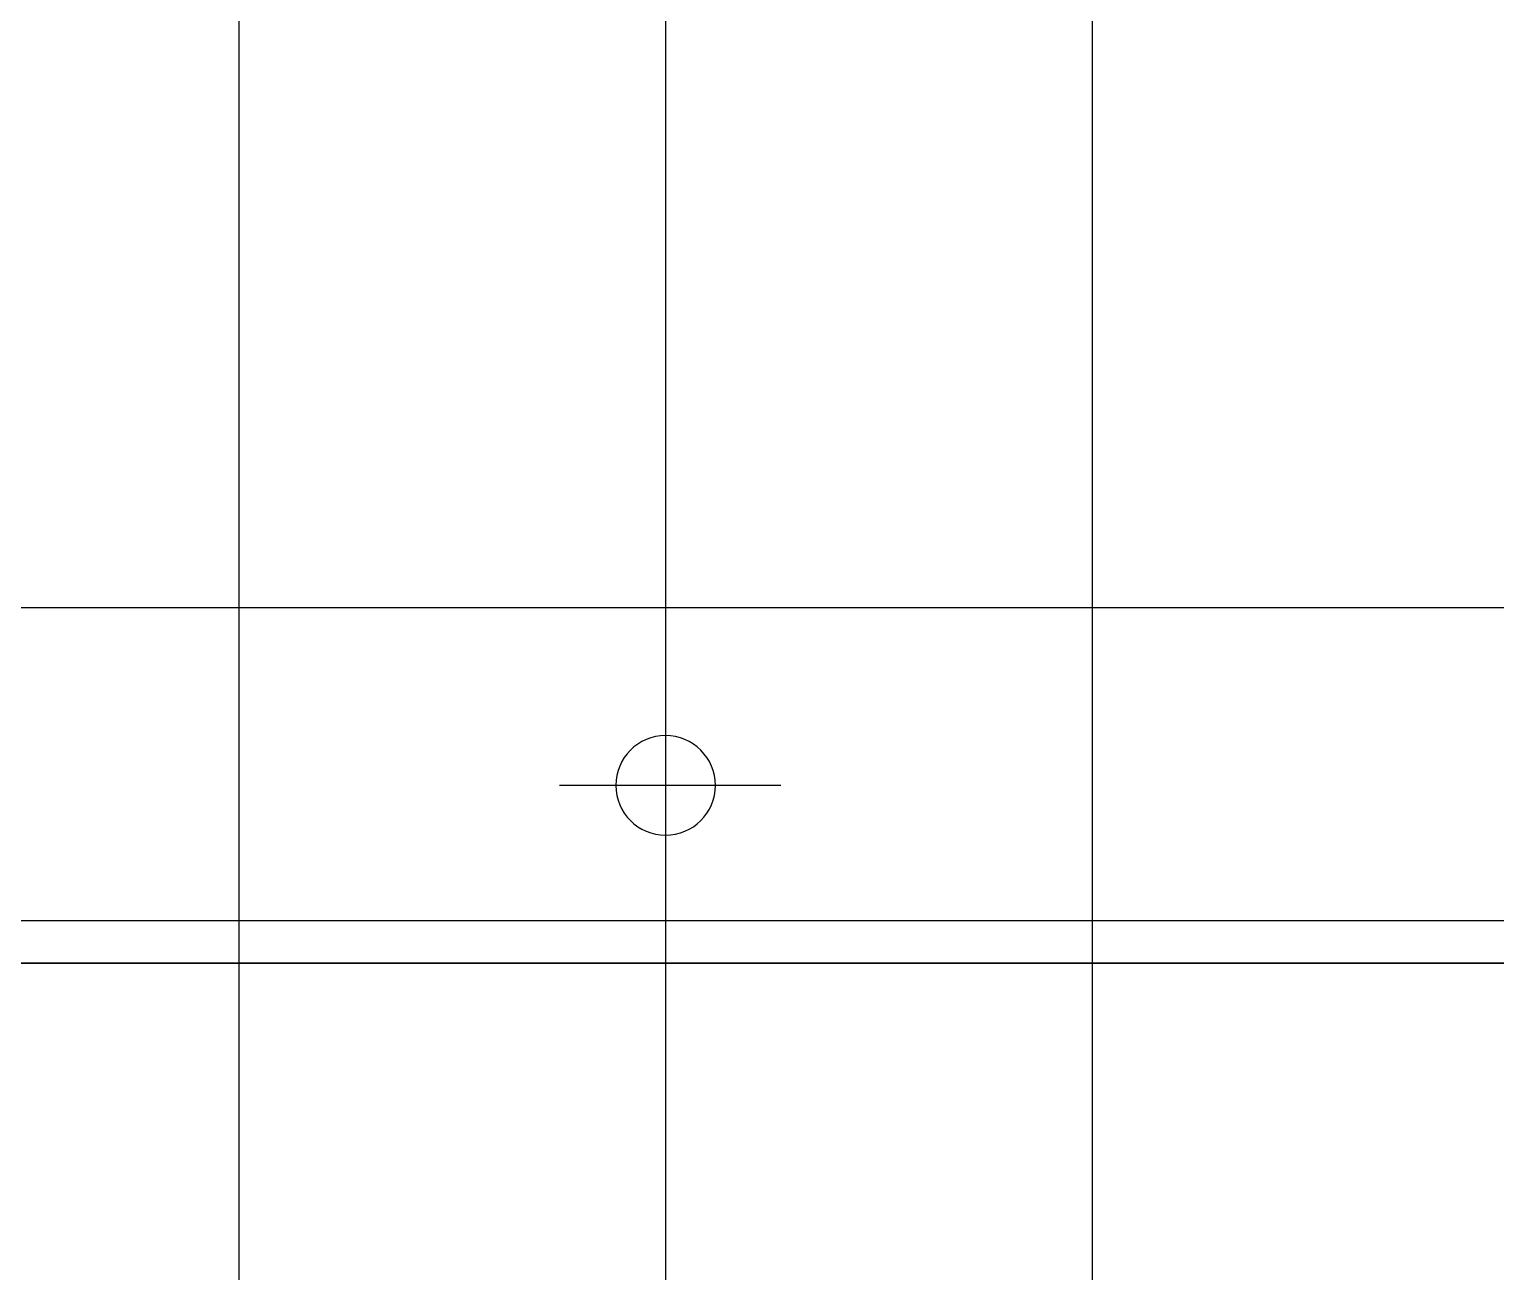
# Model space of a CAD drawing. Header units: millimetres. Extents: x 5544 to 245194, y -610088 to 30375.
# Drawn here: x 70212.1 to 70418.2, y 10248.7 to 10423.3 of the extents above; entities that cross this region are included whole.
import ezdxf
from ezdxf.lldxf.tags import DXFTag

# ---------------------------------------------------------------- set-up
doc = ezdxf.new("R2010")
doc.units = ezdxf.units.MM
for name, color, linetype in [('0-중심선', 1, 'CENTER'), ('0시설', 7, 'Continuous'), ('0콘크리트', 2, 'Continuous'), ('1', 1, 'CENTER2'), ('5', 5, 'Continuous')]:
    doc.layers.add(name, color=color, linetype=linetype)
doc.layers.add('6', color=6, linetype='Continuous', lineweight=30)
tags = doc.linetypes.add('CENTER', pattern=[2, 1.25, -0.25, 0.25, -0.25]).pattern_tags.tags
tags[10:11] = [DXFTag(74, 4), DXFTag(75, 0), DXFTag(340, '0'), DXFTag(46, 1.0), DXFTag(50, 0.0), DXFTag(44, 0.0), DXFTag(45, 0.0)]
tags[8:9] = [DXFTag(74, 4), DXFTag(75, 0), DXFTag(340, '0'), DXFTag(46, 1.0), DXFTag(50, 0.0), DXFTag(44, 0.0), DXFTag(45, 0.0)]
tags[6:7] = [DXFTag(74, 4), DXFTag(75, 0), DXFTag(340, '0'), DXFTag(46, 1.0), DXFTag(50, 0.0), DXFTag(44, 0.0), DXFTag(45, 0.0)]
tags[4:5] = [DXFTag(74, 4), DXFTag(75, 0), DXFTag(340, '0'), DXFTag(46, 1.0), DXFTag(50, 0.0), DXFTag(44, 0.0), DXFTag(45, 0.0)]
tags = doc.linetypes.add('CENTER2', pattern=[1.125, 0.75, -0.125, 0.125, -0.125]).pattern_tags.tags
tags[10:11] = [DXFTag(74, 4), DXFTag(75, 0), DXFTag(340, '0'), DXFTag(46, 1.0), DXFTag(50, 0.0), DXFTag(44, 0.0), DXFTag(45, 0.0)]
tags[8:9] = [DXFTag(74, 4), DXFTag(75, 0), DXFTag(340, '0'), DXFTag(46, 1.0), DXFTag(50, 0.0), DXFTag(44, 0.0), DXFTag(45, 0.0)]
tags[6:7] = [DXFTag(74, 4), DXFTag(75, 0), DXFTag(340, '0'), DXFTag(46, 1.0), DXFTag(50, 0.0), DXFTag(44, 0.0), DXFTag(45, 0.0)]
tags[4:5] = [DXFTag(74, 4), DXFTag(75, 0), DXFTag(340, '0'), DXFTag(46, 1.0), DXFTag(50, 0.0), DXFTag(44, 0.0), DXFTag(45, 0.0)]

# ---------------------------------------------------------------- blocks, each defined once
blk = doc.blocks.new('A$C5A1CD4CB2', base_point=(1899.61, 7472.25))
for points in [[(1899.61, 7472.25), (2999.61, 7472.25), (2999.61, 7522.25), (1899.61, 7522.25)], [(1899.61, 7472.25), (2999.61, 7472.25), (2999.61, 7478.25), (1899.61, 7478.25)]]:
    blk.add_lwpolyline(points, close=True)
blk.add_circle((2449.61, 7497.25), 7)
at = {"layer": '1'}
for p, q in [((2449.61, 7509.05), (2449.61, 7481.4)), ((2433.42, 7497.25), (2464.53, 7497.25))]:
    blk.add_line(p, q, dxfattribs=at)
blk = doc.blocks.new('웨이트')
at = {"layer": '1'}
blk.add_line((-7463.53, 8581.3), (-4418.24, 8581.3), dxfattribs=at)
at = {"layer": '6'}
blk.add_line((-6188.53, 8076.3), (-6188.53, 9086.3), dxfattribs=at)
at = {"rotation": 90}
blk.add_blockref('A$C5A1CD4CB2', (-6188.53, 8031.3), dxfattribs=at)
blk = doc.blocks.new('WEIGHT')
at = {"layer": '0시설', "lineweight": -3, "ltscale": 10, "rotation": 270}
blk.add_blockref('웨이트', (-8581.3, -7463.53), dxfattribs=at)

msp = doc.modelspace()

# ---------------------------------------------------------------- linework, layer by layer
at = {"layer": '0-중심선', "ltscale": 600}
msp.add_line((70301.49, 17979.63), (70301.49, -2520.37), dxfattribs=at)
at = {"layer": '5'}
msp.add_lwpolyline([(70361.49, 17979.63), (70241.49, 17979.63), (70241.49, -2520.37), (70361.49, -2520.37), (70361.49, 17979.63)], dxfattribs=at)

# ---------------------------------------------------------------- block references
at = {"layer": '0콘크리트', "lineweight": -3, "xscale": -1}
msp.add_blockref('WEIGHT', (70301.49, 11567.04), dxfattribs=at)

doc.saveas('drawing.dxf')
